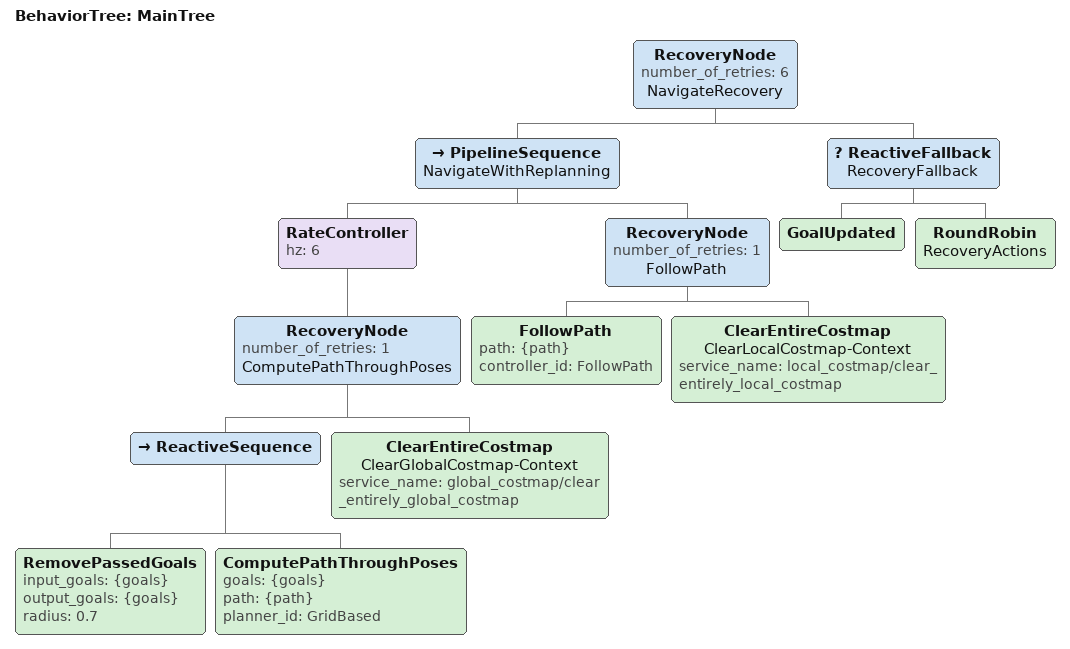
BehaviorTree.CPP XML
<root main_tree_to_execute="MainTree">
  <BehaviorTree ID="MainTree">
    <RecoveryNode number_of_retries="6" name="NavigateRecovery">
      <PipelineSequence name="NavigateWithReplanning">
        <RateController hz="6">
          <RecoveryNode number_of_retries="1" name="ComputePathThroughPoses">
            <ReactiveSequence>
              <RemovePassedGoals input_goals="{goals}" output_goals="{goals}" radius="0.7"/>
              <ComputePathThroughPoses goals="{goals}" path="{path}" planner_id="GridBased"/>
            </ReactiveSequence>
            <ClearEntireCostmap name="ClearGlobalCostmap-Context" service_name="global_costmap/clear_entirely_global_costmap"/>
          </RecoveryNode>
        </RateController>
        <RecoveryNode number_of_retries="1" name="FollowPath">
          <FollowPath path="{path}" controller_id="FollowPath"/>
          <ClearEntireCostmap name="ClearLocalCostmap-Context" service_name="local_costmap/clear_entirely_local_costmap"/>
        </RecoveryNode>
      </PipelineSequence>
      <ReactiveFallback name="RecoveryFallback">
        <GoalUpdated/>
        <RoundRobin name="RecoveryActions">
        </RoundRobin>
      </ReactiveFallback>
    </RecoveryNode>
  </BehaviorTree>
</root>
